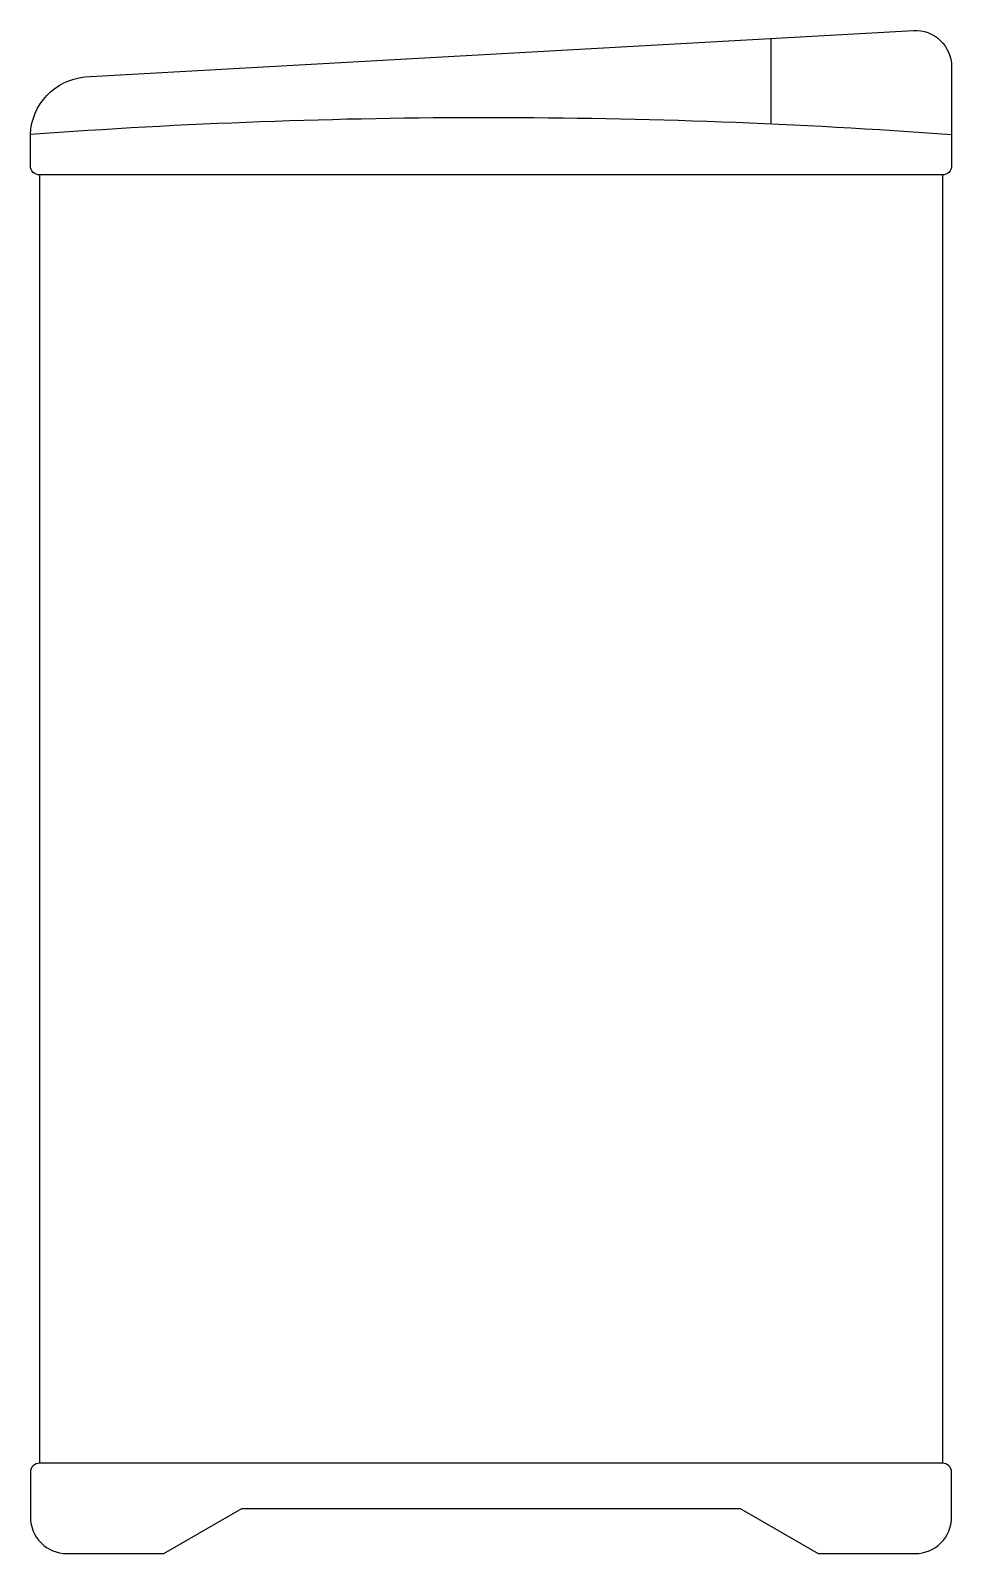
# Model space of a CAD drawing. Header units: millimetres. Extents: x -3042.528 to -3042.018, y 2861.081 to 2861.924.
import ezdxf

# ---------------------------------------------------------------- set-up
doc = ezdxf.new("R2010")
doc.units = ezdxf.units.MM
doc.header["$LTSCALE"] = 10
doc.layers.add('serviço_lavadoras', color=2, linetype='Continuous')

msp = doc.modelspace()

# ---------------------------------------------------------------- linework, layer by layer
at = {"layer": 'serviço_lavadoras'}
for p, q in [((-3042.11775, 2861.91941), (-3042.11775, 2861.87221)), ((-3042.52275, 2861.84387), (-3042.52275, 2861.13086)), ((-3042.02275, 2861.84387), (-3042.02275, 2861.13086))]:
    msp.add_line(p, q, dxfattribs=at)
for points in [[(-3042.49775, 2861.89811), (-3042.03887, 2861.92384, -0.430714), (-3042.01775, 2861.90387), (-3042.01775, 2861.84887, -0.414214), (-3042.02275, 2861.84387), (-3042.52275, 2861.84387, -0.414214), (-3042.52775, 2861.84887), (-3042.52775, 2861.86643, -0.37426)], [(-3042.13482, 2861.10586), (-3042.09152, 2861.08086), (-3042.03775, 2861.08086, 0.414214), (-3042.01775, 2861.10086), (-3042.01775, 2861.12586, 0.414214), (-3042.02275, 2861.13086), (-3042.52275, 2861.13086, 0.414214), (-3042.52775, 2861.12586), (-3042.52775, 2861.10086, 0.414214), (-3042.50775, 2861.08086), (-3042.45398, 2861.08086), (-3042.41068, 2861.10586)]]:
    msp.add_lwpolyline(points, format="xyb", close=True, dxfattribs=at)
msp.add_lwpolyline([(-3042.52775, 2861.86643, -0.036947), (-3042.01775, 2861.86623, -0.036947)], format="xyb", dxfattribs=at)

doc.saveas('drawing.dxf')
